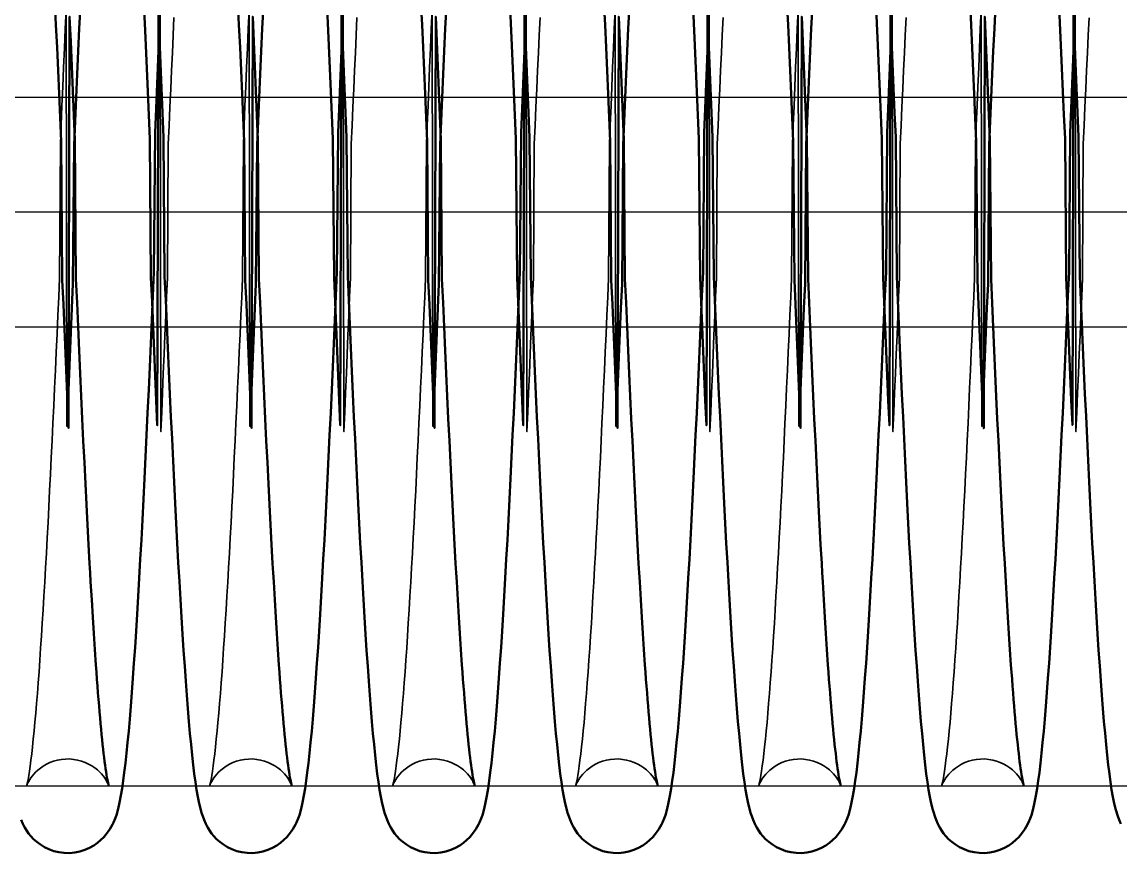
# Model space of a CAD drawing. Header units: millimetres. Extents: x 1448 to 104164, y -19509 to -89.
# Drawn here: x 52489.9 to 52585.5, y -3869 to -3796.6 of the extents above; entities that cross this region are included whole.
import ezdxf

# ---------------------------------------------------------------- set-up
doc = ezdxf.new("R2010")
doc.units = ezdxf.units.MM
doc.header["$LTSCALE"] = 60
doc.header["$MEASUREMENT"] = 0
doc.linetypes.add('CEN', pattern=[62, 60, -1, 0, -1])
doc.layers.get('0').update_dxf_attribs({"linetype": 'CONTINUOUS'})
doc.layers.add('cen', color=14, linetype='CONTINUOUS')
doc.layers.add('가려진 것(ISO)', color=7, linetype='CONTINUOUS', lineweight=35)
doc.layers.add('가시적인 것(ISO)', color=7, linetype='CONTINUOUS', lineweight=50)

# ---------------------------------------------------------------- blocks, each defined once
blk = doc.blocks.new('토션스프링 3')
at = {"layer": '가려진 것(ISO)', "flags": 128}
for points in [[(21462165.813, -50952889.177), (21462165.741, -50952890.697), (21462165.67, -50952892.234), (21462165.599, -50952893.791), (21462165.527, -50952895.368), (21462165.456, -50952896.964), (21462165.384, -50952898.577), (21462165.312, -50952900.205), (21462165.241, -50952911.846), (21462165.169, -50952913.499), (21462165.097, -50952915.16), (21462165.026, -50952916.829), (21462164.954, -50952918.502), (21462164.883, -50952920.18), (21462164.811, -50952921.859), (21462164.74, -50952923.543), (21462164.669, -50952925.233), (21462164.597, -50952888.925), (21462164.525, -50952890.618)], [(21462181.759, -50952889.177), (21462181.688, -50952890.697), (21462181.617, -50952892.234), (21462181.545, -50952893.791), (21462181.474, -50952895.368), (21462181.402, -50952896.964), (21462181.331, -50952898.577), (21462181.259, -50952900.205), (21462181.187, -50952911.846), (21462181.116, -50952913.499), (21462181.044, -50952915.16), (21462180.973, -50952916.829), (21462180.901, -50952918.502), (21462180.83, -50952920.179), (21462180.758, -50952921.859), (21462180.687, -50952923.543), (21462180.615, -50952925.233), (21462180.544, -50952888.925), (21462180.472, -50952890.618)], [(21462197.706, -50952889.177), (21462197.635, -50952890.697), (21462197.564, -50952892.234), (21462197.492, -50952893.791), (21462197.421, -50952895.368), (21462197.349, -50952896.964), (21462197.278, -50952898.577), (21462197.206, -50952900.205), (21462197.134, -50952911.846), (21462197.063, -50952913.499), (21462196.991, -50952915.16), (21462196.919, -50952916.829), (21462196.848, -50952918.502), (21462196.776, -50952920.179), (21462196.705, -50952921.858), (21462196.634, -50952923.543), (21462196.562, -50952925.233), (21462196.491, -50952888.925), (21462196.419, -50952890.618)], [(21462213.653, -50952889.177), (21462213.582, -50952890.697), (21462213.51, -50952892.234), (21462213.439, -50952893.791), (21462213.368, -50952895.368), (21462213.296, -50952896.964), (21462213.225, -50952898.577), (21462213.153, -50952900.205), (21462213.081, -50952911.847), (21462213.009, -50952913.499), (21462212.938, -50952915.16), (21462212.866, -50952916.829), (21462212.795, -50952918.502), (21462212.723, -50952920.179), (21462212.652, -50952921.858), (21462212.581, -50952923.543), (21462212.509, -50952925.233), (21462212.438, -50952888.925), (21462212.366, -50952890.618)], [(21462229.6, -50952889.177), (21462229.529, -50952890.697), (21462229.457, -50952892.234), (21462229.386, -50952893.79), (21462229.315, -50952895.368), (21462229.243, -50952896.964), (21462229.171, -50952898.577), (21462229.1, -50952900.205), (21462229.028, -50952911.847), (21462228.956, -50952913.499), (21462228.885, -50952915.16), (21462228.813, -50952916.828), (21462228.742, -50952918.502), (21462228.67, -50952920.179), (21462228.599, -50952921.858), (21462228.527, -50952923.543), (21462228.456, -50952925.233), (21462228.384, -50952888.925), (21462228.313, -50952890.618)], [(21462245.547, -50952889.18), (21462245.475, -50952890.699), (21462245.404, -50952892.236), (21462245.333, -50952893.793), (21462245.261, -50952895.37), (21462245.19, -50952896.967), (21462245.118, -50952898.58), (21462245.046, -50952900.208), (21462244.975, -50952911.849), (21462244.903, -50952913.501), (21462244.831, -50952915.162), (21462244.76, -50952916.83), (21462244.688, -50952918.503), (21462244.617, -50952920.179), (21462244.546, -50952921.858), (21462244.474, -50952923.543), (21462244.403, -50952925.233), (21462244.331, -50952888.925), (21462244.26, -50952890.619)], [(21462160.121, -50952956.08), (21462160.115, -50952956.062), (21462160.094, -50952956.006), (21462160.051, -50952955.903), (21462159.972, -50952955.744), (21462159.915, -50952955.64), (21462159.842, -50952955.52), (21462159.75, -50952955.383), (21462159.636, -50952955.231), (21462159.496, -50952955.064), (21462159.329, -50952954.888), (21462159.134, -50952954.707), (21462158.909, -50952954.528), (21462158.655, -50952954.356), (21462158.375, -50952954.197), (21462158.073, -50952954.057), (21462157.752, -50952953.939), (21462157.415, -50952953.85), (21462157.067, -50952953.789), (21462156.712, -50952953.758), (21462156.355, -50952953.76), (21462156.002, -50952953.793), (21462155.655, -50952953.858), (21462155.319, -50952953.951), (21462154.999, -50952954.069), (21462154.7, -50952954.212), (21462154.423, -50952954.372), (21462154.172, -50952954.546), (21462153.949, -50952954.725), (21462153.757, -50952954.905), (21462153.593, -50952955.081), (21462153.456, -50952955.245), (21462153.345, -50952955.396), (21462153.255, -50952955.531), (21462153.183, -50952955.651), (21462153.127, -50952955.752), (21462153.084, -50952955.838), (21462153.026, -50952955.965), (21462152.996, -50952956.042), (21462152.984, -50952956.076), (21462152.984, -50952956.075), (21462152.992, -50952956.044), (21462153.007, -50952955.986), (21462153.027, -50952955.904), (21462153.05, -50952955.8), (21462153.103, -50952955.537), (21462153.159, -50952955.208), (21462153.219, -50952954.819), (21462153.282, -50952954.37), (21462153.348, -50952953.864), (21462153.416, -50952953.304), (21462153.485, -50952952.691), (21462153.555, -50952952.029), (21462153.627, -50952951.32), (21462153.698, -50952950.565), (21462153.77, -50952949.769), (21462153.84, -50952948.932), (21462153.911, -50952948.053), (21462153.981, -50952947.131), (21462154.052, -50952946.167), (21462154.123, -50952945.162), (21462154.195, -50952944.117), (21462154.266, -50952943.035), (21462154.337, -50952941.915), (21462154.409, -50952940.761), (21462154.48, -50952939.573), (21462154.551, -50952938.353), (21462154.623, -50952937.102), (21462154.694, -50952935.821), (21462154.765, -50952934.507), (21462154.836, -50952933.161), (21462154.908, -50952931.784), (21462154.979, -50952930.38), (21462155.051, -50952928.948), (21462155.122, -50952927.491), (21462155.194, -50952926.011), (21462155.266, -50952924.51), (21462155.337, -50952922.988), (21462155.409, -50952921.449), (21462155.48, -50952919.893), (21462155.551, -50952918.32), (21462155.622, -50952916.728), (21462155.694, -50952915.118), (21462155.765, -50952913.492), (21462155.837, -50952911.853), (21462155.909, -50952900.201), (21462155.98, -50952898.54), (21462156.052, -50952896.871), (21462156.124, -50952895.196), (21462156.195, -50952893.516), (21462156.266, -50952891.835), (21462156.338, -50952890.154), (21462156.409, -50952888.469), (21462156.48, -50952924.781), (21462156.552, -50952923.091)], [(21462176.068, -50952956.08), (21462176.062, -50952956.062), (21462176.041, -50952956.006), (21462175.997, -50952955.903), (21462175.919, -50952955.744), (21462175.862, -50952955.64), (21462175.789, -50952955.52), (21462175.697, -50952955.383), (21462175.583, -50952955.231), (21462175.443, -50952955.064), (21462175.276, -50952954.888), (21462175.08, -50952954.707), (21462174.856, -50952954.528), (21462174.602, -50952954.356), (21462174.322, -50952954.197), (21462174.02, -50952954.057), (21462173.699, -50952953.939), (21462173.362, -50952953.85), (21462173.014, -50952953.789), (21462172.658, -50952953.758), (21462172.302, -50952953.76), (21462171.949, -50952953.793), (21462171.602, -50952953.858), (21462171.266, -50952953.951), (21462170.946, -50952954.069), (21462170.647, -50952954.212), (21462170.37, -50952954.373), (21462170.118, -50952954.546), (21462169.896, -50952954.725), (21462169.703, -50952954.905), (21462169.54, -50952955.081), (21462169.403, -50952955.245), (21462169.291, -50952955.396), (21462169.201, -50952955.531), (21462169.13, -50952955.651), (21462169.074, -50952955.753), (21462169.031, -50952955.838), (21462168.973, -50952955.965), (21462168.943, -50952956.042), (21462168.931, -50952956.076), (21462168.931, -50952956.075), (21462168.939, -50952956.044), (21462168.954, -50952955.986), (21462168.973, -50952955.904), (21462168.997, -50952955.8), (21462169.049, -50952955.536), (21462169.106, -50952955.208), (21462169.166, -50952954.818), (21462169.229, -50952954.369), (21462169.295, -50952953.864), (21462169.363, -50952953.303), (21462169.432, -50952952.691), (21462169.502, -50952952.029), (21462169.573, -50952951.32), (21462169.645, -50952950.566), (21462169.716, -50952949.769), (21462169.787, -50952948.932), (21462169.858, -50952948.053), (21462169.928, -50952947.131), (21462169.999, -50952946.167), (21462170.07, -50952945.162), (21462170.141, -50952944.118), (21462170.213, -50952943.035), (21462170.284, -50952941.916), (21462170.355, -50952940.761), (21462170.427, -50952939.573), (21462170.498, -50952938.353), (21462170.569, -50952937.102), (21462170.64, -50952935.821), (21462170.712, -50952934.507), (21462170.783, -50952933.161), (21462170.855, -50952931.785), (21462170.926, -50952930.38), (21462170.998, -50952928.948), (21462171.069, -50952927.492), (21462171.141, -50952926.011), (21462171.212, -50952924.51), (21462171.284, -50952922.988), (21462171.355, -50952921.449), (21462171.427, -50952919.893), (21462171.498, -50952918.32), (21462171.569, -50952916.728), (21462171.641, -50952915.118), (21462171.712, -50952913.492), (21462171.784, -50952911.853), (21462171.856, -50952900.201), (21462171.927, -50952898.54), (21462171.999, -50952896.871), (21462172.07, -50952895.196), (21462172.142, -50952893.516), (21462172.213, -50952891.835), (21462172.285, -50952890.154), (21462172.356, -50952888.469), (21462172.427, -50952924.781), (21462172.499, -50952923.091)], [(21462192.014, -50952956.08), (21462192.009, -50952956.062), (21462191.988, -50952956.006), (21462191.944, -50952955.903), (21462191.866, -50952955.744), (21462191.809, -50952955.64), (21462191.736, -50952955.52), (21462191.644, -50952955.383), (21462191.53, -50952955.231), (21462191.39, -50952955.064), (21462191.223, -50952954.888), (21462191.027, -50952954.707), (21462190.803, -50952954.528), (21462190.549, -50952954.356), (21462190.269, -50952954.197), (21462189.966, -50952954.057), (21462189.646, -50952953.939), (21462189.309, -50952953.85), (21462188.96, -50952953.789), (21462188.605, -50952953.758), (21462188.249, -50952953.76), (21462187.896, -50952953.793), (21462187.548, -50952953.858), (21462187.212, -50952953.951), (21462186.893, -50952954.069), (21462186.594, -50952954.212), (21462186.317, -50952954.373), (21462186.065, -50952954.546), (21462185.843, -50952954.725), (21462185.65, -50952954.906), (21462185.486, -50952955.081), (21462185.35, -50952955.245), (21462185.238, -50952955.396), (21462185.148, -50952955.531), (21462185.077, -50952955.651), (21462185.021, -50952955.753), (21462184.977, -50952955.838), (21462184.92, -50952955.965), (21462184.89, -50952956.042), (21462184.878, -50952956.076), (21462184.878, -50952956.075), (21462184.886, -50952956.044), (21462184.901, -50952955.987), (21462184.92, -50952955.904), (21462184.943, -50952955.8), (21462184.996, -50952955.536), (21462185.053, -50952955.208), (21462185.113, -50952954.818), (21462185.176, -50952954.369), (21462185.242, -50952953.863), (21462185.31, -50952953.303), (21462185.379, -50952952.691), (21462185.449, -50952952.029), (21462185.52, -50952951.32), (21462185.592, -50952950.566), (21462185.663, -50952949.769), (21462185.734, -50952948.932), (21462185.804, -50952948.053), (21462185.875, -50952947.132), (21462185.946, -50952946.168), (21462186.017, -50952945.162), (21462186.088, -50952944.118), (21462186.159, -50952943.035), (21462186.231, -50952941.916), (21462186.302, -50952940.762), (21462186.374, -50952939.573), (21462186.445, -50952938.353), (21462186.516, -50952937.101), (21462186.587, -50952935.82), (21462186.659, -50952934.507), (21462186.73, -50952933.161), (21462186.801, -50952931.785), (21462186.873, -50952930.38), (21462186.945, -50952928.949), (21462187.016, -50952927.492), (21462187.088, -50952926.012), (21462187.159, -50952924.51), (21462187.231, -50952922.988), (21462187.302, -50952921.449), (21462187.374, -50952919.893), (21462187.445, -50952918.32), (21462187.516, -50952916.728), (21462187.588, -50952915.118), (21462187.659, -50952913.493), (21462187.731, -50952911.853), (21462187.802, -50952900.202), (21462187.874, -50952898.54), (21462187.946, -50952896.871), (21462188.017, -50952895.196), (21462188.089, -50952893.516), (21462188.16, -50952891.835), (21462188.231, -50952890.153), (21462188.303, -50952888.469), (21462188.374, -50952924.781), (21462188.446, -50952923.091)], [(21462207.961, -50952956.08), (21462207.955, -50952956.062), (21462207.935, -50952956.006), (21462207.891, -50952955.903), (21462207.813, -50952955.744), (21462207.755, -50952955.64), (21462207.682, -50952955.52), (21462207.591, -50952955.383), (21462207.477, -50952955.231), (21462207.337, -50952955.064), (21462207.17, -50952954.888), (21462206.974, -50952954.707), (21462206.75, -50952954.528), (21462206.496, -50952954.356), (21462206.216, -50952954.197), (21462205.913, -50952954.057), (21462205.592, -50952953.939), (21462205.256, -50952953.85), (21462204.907, -50952953.789), (21462204.552, -50952953.758), (21462204.196, -50952953.76), (21462203.843, -50952953.793), (21462203.495, -50952953.858), (21462203.159, -50952953.951), (21462202.84, -50952954.069), (21462202.54, -50952954.212), (21462202.263, -50952954.373), (21462202.012, -50952954.546), (21462201.789, -50952954.726), (21462201.597, -50952954.906), (21462201.433, -50952955.081), (21462201.297, -50952955.245), (21462201.185, -50952955.396), (21462201.095, -50952955.531), (21462201.023, -50952955.651), (21462200.968, -50952955.753), (21462200.924, -50952955.838), (21462200.866, -50952955.965), (21462200.837, -50952956.042), (21462200.825, -50952956.076), (21462200.825, -50952956.075), (21462200.833, -50952956.044), (21462200.847, -50952955.987), (21462200.867, -50952955.905), (21462200.89, -50952955.801), (21462200.943, -50952955.536), (21462201, -50952955.207), (21462201.061, -50952954.817), (21462201.124, -50952954.368), (21462201.189, -50952953.863), (21462201.257, -50952953.303), (21462201.326, -50952952.691), (21462201.396, -50952952.029), (21462201.467, -50952951.32), (21462201.539, -50952950.566), (21462201.61, -50952949.769), (21462201.681, -50952948.931), (21462201.751, -50952948.053), (21462201.822, -50952947.132), (21462201.893, -50952946.168), (21462201.964, -50952945.163), (21462202.035, -50952944.118), (21462202.106, -50952943.036), (21462202.178, -50952941.917), (21462202.249, -50952940.762), (21462202.32, -50952939.574), (21462202.392, -50952938.353), (21462202.463, -50952937.101), (21462202.534, -50952935.82), (21462202.605, -50952934.507), (21462202.677, -50952933.161), (21462202.748, -50952931.785), (21462202.82, -50952930.381), (21462202.891, -50952928.949), (21462202.963, -50952927.492), (21462203.035, -50952926.012), (21462203.106, -50952924.51), (21462203.178, -50952922.988), (21462203.249, -50952921.448), (21462203.32, -50952919.892), (21462203.392, -50952918.32), (21462203.463, -50952916.728), (21462203.534, -50952915.118), (21462203.606, -50952913.493), (21462203.678, -50952911.853), (21462203.749, -50952900.202), (21462203.821, -50952898.541), (21462203.893, -50952896.871), (21462203.964, -50952895.196), (21462204.036, -50952893.516), (21462204.107, -50952891.834), (21462204.178, -50952890.152), (21462204.25, -50952888.468), (21462204.321, -50952924.78), (21462204.392, -50952923.091)], [(21462223.908, -50952956.08), (21462223.902, -50952956.062), (21462223.882, -50952956.006), (21462223.838, -50952955.903), (21462223.759, -50952955.744), (21462223.702, -50952955.64), (21462223.629, -50952955.52), (21462223.537, -50952955.383), (21462223.424, -50952955.231), (21462223.284, -50952955.064), (21462223.116, -50952954.887), (21462222.921, -50952954.707), (21462222.696, -50952954.528), (21462222.442, -50952954.356), (21462222.162, -50952954.197), (21462221.86, -50952954.056), (21462221.539, -50952953.939), (21462221.202, -50952953.85), (21462220.853, -50952953.789), (21462220.498, -50952953.758), (21462220.142, -50952953.76), (21462219.789, -50952953.793), (21462219.441, -50952953.858), (21462219.105, -50952953.951), (21462218.786, -50952954.07), (21462218.487, -50952954.212), (21462218.21, -50952954.373), (21462217.958, -50952954.546), (21462217.736, -50952954.726), (21462217.543, -50952954.906), (21462217.38, -50952955.081), (21462217.243, -50952955.246), (21462217.131, -50952955.397), (21462217.04, -50952955.53), (21462216.968, -50952955.648), (21462216.912, -50952955.75), (21462216.869, -50952955.837), (21462216.813, -50952955.967), (21462216.783, -50952956.043), (21462216.772, -50952956.076), (21462216.772, -50952956.074), (21462216.781, -50952956.042), (21462216.796, -50952955.985), (21462216.814, -50952955.904), (21462216.835, -50952955.803), (21462216.887, -50952955.54), (21462216.947, -50952955.206), (21462217.01, -50952954.809), (21462217.075, -50952954.358), (21462217.141, -50952953.854), (21462217.208, -50952953.297), (21462217.276, -50952952.688), (21462217.345, -50952952.03), (21462217.415, -50952951.325), (21462217.485, -50952950.572), (21462217.556, -50952949.775), (21462217.627, -50952948.935), (21462217.698, -50952948.053), (21462217.769, -50952947.131), (21462217.84, -50952946.171), (21462217.91, -50952945.171), (21462217.981, -50952944.13), (21462218.052, -50952943.049), (21462218.124, -50952941.93), (21462218.195, -50952940.775), (21462218.267, -50952939.584), (21462218.338, -50952938.361), (21462218.41, -50952937.105), (21462218.481, -50952935.818), (21462218.552, -50952934.503), (21462218.624, -50952933.16), (21462218.695, -50952931.791), (21462218.766, -50952930.391), (21462218.838, -50952928.963), (21462218.909, -50952927.508), (21462218.981, -50952926.028), (21462219.052, -50952924.525), (21462219.124, -50952923), (21462219.196, -50952921.456), (21462219.267, -50952919.893), (21462219.339, -50952918.315), (21462219.41, -50952916.723), (21462219.481, -50952915.118), (21462219.553, -50952913.499), (21462219.624, -50952911.865), (21462219.695, -50952900.217), (21462219.767, -50952898.557), (21462219.839, -50952896.888), (21462219.91, -50952895.21), (21462219.982, -50952893.527), (21462220.054, -50952891.839), (21462220.125, -50952890.15), (21462220.197, -50952888.461), (21462220.268, -50952924.774), (21462220.339, -50952923.091)], [(21462239.855, -50952956.08), (21462239.849, -50952956.062), (21462239.828, -50952956.006), (21462239.785, -50952955.903), (21462239.706, -50952955.744), (21462239.649, -50952955.64), (21462239.576, -50952955.52), (21462239.484, -50952955.383), (21462239.371, -50952955.231), (21462239.231, -50952955.064), (21462239.063, -50952954.888), (21462238.868, -50952954.707), (21462238.643, -50952954.528), (21462238.39, -50952954.356), (21462238.11, -50952954.197), (21462237.807, -50952954.057), (21462237.486, -50952953.94), (21462237.15, -50952953.85), (21462236.801, -50952953.789), (21462236.446, -50952953.758), (21462236.09, -50952953.76), (21462235.737, -50952953.793), (21462235.389, -50952953.858), (21462235.053, -50952953.95), (21462234.734, -50952954.069), (21462234.434, -50952954.212), (21462234.157, -50952954.372), (21462233.906, -50952954.546), (21462233.683, -50952954.725), (21462233.491, -50952954.905), (21462233.327, -50952955.08), (21462233.191, -50952955.245), (21462233.079, -50952955.396), (21462232.989, -50952955.531), (21462232.917, -50952955.651), (21462232.861, -50952955.752), (21462232.818, -50952955.838), (21462232.76, -50952955.965), (21462232.73, -50952956.042), (21462232.718, -50952956.076), (21462232.719, -50952956.075), (21462232.727, -50952956.044), (21462232.742, -50952955.986), (21462232.761, -50952955.904), (21462232.784, -50952955.8), (21462232.837, -50952955.537), (21462232.893, -50952955.21), (21462232.953, -50952954.82), (21462233.016, -50952954.371), (21462233.081, -50952953.865), (21462233.149, -50952953.304), (21462233.219, -50952952.691), (21462233.289, -50952952.029), (21462233.361, -50952951.319), (21462233.433, -50952950.565), (21462233.504, -50952949.768), (21462233.575, -50952948.932), (21462233.645, -50952948.053), (21462233.716, -50952947.131), (21462233.787, -50952946.166), (21462233.858, -50952945.161), (21462233.929, -50952944.116), (21462234, -50952943.034), (21462234.072, -50952941.915), (21462234.143, -50952940.76), (21462234.214, -50952939.573), (21462234.286, -50952938.353), (21462234.357, -50952937.102), (21462234.428, -50952935.821), (21462234.499, -50952934.506), (21462234.57, -50952933.16), (21462234.642, -50952931.784), (21462234.714, -50952930.379), (21462234.785, -50952928.947), (21462234.857, -50952927.49), (21462234.928, -50952926.011), (21462235, -50952924.509), (21462235.071, -50952922.988), (21462235.143, -50952921.45), (21462235.214, -50952919.894), (21462235.285, -50952918.321), (21462235.357, -50952916.728), (21462235.428, -50952915.118), (21462235.5, -50952913.491), (21462235.571, -50952911.852), (21462235.643, -50952900.2), (21462235.715, -50952898.539), (21462235.786, -50952896.87), (21462235.858, -50952895.196), (21462235.929, -50952893.517), (21462236.001, -50952891.837), (21462236.072, -50952890.156), (21462236.143, -50952888.47), (21462236.215, -50952924.781), (21462236.286, -50952923.091)]]:
    blk.add_lwpolyline(points, dxfattribs=at)
at = {"layer": '가시적인 것(ISO)', "flags": 128}
for points in [[(21462155.438, -50952887.873), (21462155.53, -50952889.813), (21462155.622, -50952891.788), (21462155.714, -50952893.794), (21462155.806, -50952895.827), (21462155.897, -50952897.882), (21462155.989, -50952899.957), (21462156.08, -50952912.049), (21462156.171, -50952914.161), (21462156.263, -50952916.293), (21462156.354, -50952918.44), (21462156.446, -50952920.598), (21462156.538, -50952922.763), (21462156.63, -50952924.93), (21462156.721, -50952889.096), (21462156.813, -50952891.255), (21462156.904, -50952893.406), (21462156.995, -50952895.552), (21462157.087, -50952897.692), (21462157.179, -50952899.822), (21462157.27, -50952911.938), (21462157.362, -50952914.035), (21462157.454, -50952916.111), (21462157.546, -50952918.159), (21462157.637, -50952920.177), (21462157.728, -50952922.161), (21462157.82, -50952924.116), (21462157.911, -50952926.04), (21462158.003, -50952927.929), (21462158.094, -50952929.78), (21462158.186, -50952931.589), (21462158.278, -50952933.353), (21462158.369, -50952935.068), (21462158.46, -50952936.73), (21462158.506, -50952937.54), (21462158.552, -50952938.337), (21462158.643, -50952939.893), (21462158.734, -50952941.395), (21462158.825, -50952942.841), (21462158.917, -50952944.228), (21462159.008, -50952945.552), (21462159.053, -50952946.191), (21462159.099, -50952946.812), (21462159.144, -50952947.416), (21462159.189, -50952948.003), (21462159.234, -50952948.572), (21462159.279, -50952949.123), (21462159.324, -50952949.657), (21462159.369, -50952950.174), (21462159.414, -50952950.673), (21462159.459, -50952951.155), (21462159.504, -50952951.617), (21462159.549, -50952952.061), (21462159.593, -50952952.485), (21462159.637, -50952952.89), (21462159.68, -50952953.274), (21462159.724, -50952953.638), (21462159.766, -50952953.98), (21462159.808, -50952954.301), (21462159.85, -50952954.6), (21462159.891, -50952954.877), (21462159.932, -50952955.131), (21462159.97, -50952955.36), (21462160.007, -50952955.561), (21462160.04, -50952955.733), (21462160.07, -50952955.875), (21462160.095, -50952955.984), (21462160.114, -50952956.054), (21462160.121, -50952956.08)], [(21462156.552, -50952923.091), (21462156.644, -50952920.927), (21462156.735, -50952918.768), (21462156.827, -50952916.617), (21462156.919, -50952914.48), (21462157.011, -50952912.36), (21462157.102, -50952900.261), (21462157.193, -50952898.187), (21462157.285, -50952896.132), (21462157.376, -50952894.098), (21462157.468, -50952892.09), (21462157.56, -50952890.11), (21462157.652, -50952888.163)], [(21462171.385, -50952887.873), (21462171.477, -50952889.813), (21462171.569, -50952891.788), (21462171.661, -50952893.794), (21462171.752, -50952895.826), (21462171.844, -50952897.882), (21462171.935, -50952899.957), (21462172.027, -50952912.049), (21462172.118, -50952914.161), (21462172.21, -50952916.293), (21462172.301, -50952918.44), (21462172.393, -50952920.598), (21462172.485, -50952922.763), (21462172.577, -50952924.93), (21462172.668, -50952889.095), (21462172.76, -50952891.255), (21462172.851, -50952893.406), (21462172.942, -50952895.552), (21462173.034, -50952897.692), (21462173.126, -50952899.822), (21462173.217, -50952911.938), (21462173.309, -50952914.035), (21462173.401, -50952916.11), (21462173.492, -50952918.159), (21462173.584, -50952920.177), (21462173.675, -50952922.161), (21462173.766, -50952924.116), (21462173.858, -50952926.04), (21462173.95, -50952927.929), (21462174.041, -50952929.78), (21462174.133, -50952931.589), (21462174.225, -50952933.353), (21462174.316, -50952935.068), (21462174.407, -50952936.73), (21462174.453, -50952937.54), (21462174.498, -50952938.337), (21462174.59, -50952939.893), (21462174.681, -50952941.395), (21462174.772, -50952942.841), (21462174.864, -50952944.228), (21462174.955, -50952945.552), (21462175, -50952946.19), (21462175.046, -50952946.812), (21462175.091, -50952947.416), (21462175.136, -50952948.003), (21462175.181, -50952948.572), (21462175.226, -50952949.123), (21462175.271, -50952949.657), (21462175.316, -50952950.174), (21462175.361, -50952950.673), (21462175.406, -50952951.155), (21462175.451, -50952951.617), (21462175.495, -50952952.061), (21462175.54, -50952952.485), (21462175.584, -50952952.89), (21462175.627, -50952953.274), (21462175.67, -50952953.638), (21462175.713, -50952953.98), (21462175.755, -50952954.301), (21462175.797, -50952954.6), (21462175.838, -50952954.877), (21462175.878, -50952955.131), (21462175.917, -50952955.36), (21462175.953, -50952955.561), (21462175.987, -50952955.733), (21462176.017, -50952955.875), (21462176.042, -50952955.984), (21462176.06, -50952956.054), (21462176.068, -50952956.08)], [(21462172.499, -50952923.091), (21462172.59, -50952920.927), (21462172.682, -50952918.768), (21462172.774, -50952916.617), (21462172.866, -50952914.48), (21462172.957, -50952912.36), (21462173.049, -50952900.261), (21462173.14, -50952898.186), (21462173.232, -50952896.132), (21462173.323, -50952894.098), (21462173.415, -50952892.09), (21462173.507, -50952890.11), (21462173.598, -50952888.163)], [(21462187.332, -50952887.873), (21462187.424, -50952889.813), (21462187.516, -50952891.788), (21462187.607, -50952893.794), (21462187.699, -50952895.826), (21462187.791, -50952897.882), (21462187.882, -50952899.957), (21462187.973, -50952912.049), (21462188.065, -50952914.161), (21462188.156, -50952916.293), (21462188.248, -50952918.44), (21462188.34, -50952920.598), (21462188.432, -50952922.763), (21462188.523, -50952924.93), (21462188.615, -50952889.095), (21462188.706, -50952891.255), (21462188.798, -50952893.406), (21462188.889, -50952895.552), (21462188.981, -50952897.692), (21462189.072, -50952899.822), (21462189.164, -50952911.938), (21462189.256, -50952914.035), (21462189.348, -50952916.11), (21462189.439, -50952918.159), (21462189.531, -50952920.177), (21462189.622, -50952922.161), (21462189.713, -50952924.116), (21462189.805, -50952926.04), (21462189.896, -50952927.929), (21462189.988, -50952929.78), (21462190.08, -50952931.589), (21462190.171, -50952933.353), (21462190.263, -50952935.068), (21462190.354, -50952936.73), (21462190.4, -50952937.54), (21462190.445, -50952938.337), (21462190.536, -50952939.893), (21462190.628, -50952941.395), (21462190.719, -50952942.841), (21462190.81, -50952944.228), (21462190.901, -50952945.552), (21462190.947, -50952946.19), (21462190.992, -50952946.812), (21462191.038, -50952947.416), (21462191.083, -50952948.003), (21462191.128, -50952948.572), (21462191.173, -50952949.123), (21462191.218, -50952949.657), (21462191.263, -50952950.174), (21462191.308, -50952950.673), (21462191.353, -50952951.155), (21462191.398, -50952951.617), (21462191.442, -50952952.061), (21462191.486, -50952952.485), (21462191.53, -50952952.89), (21462191.574, -50952953.274), (21462191.617, -50952953.638), (21462191.66, -50952953.98), (21462191.702, -50952954.301), (21462191.744, -50952954.6), (21462191.785, -50952954.877), (21462191.825, -50952955.131), (21462191.864, -50952955.36), (21462191.9, -50952955.561), (21462191.934, -50952955.733), (21462191.964, -50952955.875), (21462191.989, -50952955.984), (21462192.007, -50952956.054), (21462192.014, -50952956.08)], [(21462188.446, -50952923.091), (21462188.537, -50952920.927), (21462188.629, -50952918.768), (21462188.721, -50952916.618), (21462188.813, -50952914.48), (21462188.904, -50952912.36), (21462188.996, -50952900.26), (21462189.087, -50952898.186), (21462189.178, -50952896.131), (21462189.27, -50952894.098), (21462189.362, -50952892.09), (21462189.453, -50952890.111), (21462189.545, -50952888.164)], [(21462203.279, -50952887.872), (21462203.371, -50952889.813), (21462203.462, -50952891.788), (21462203.554, -50952893.793), (21462203.646, -50952895.826), (21462203.738, -50952897.882), (21462203.829, -50952899.957), (21462203.92, -50952912.049), (21462204.012, -50952914.161), (21462204.103, -50952916.293), (21462204.195, -50952918.44), (21462204.287, -50952920.598), (21462204.379, -50952922.762), (21462204.47, -50952924.93), (21462204.562, -50952889.095), (21462204.653, -50952891.255), (21462204.745, -50952893.406), (21462204.836, -50952895.552), (21462204.928, -50952897.692), (21462205.019, -50952899.822), (21462205.111, -50952911.937), (21462205.203, -50952914.035), (21462205.295, -50952916.11), (21462205.386, -50952918.159), (21462205.478, -50952920.177), (21462205.569, -50952922.162), (21462205.66, -50952924.116), (21462205.752, -50952926.04), (21462205.843, -50952927.929), (21462205.935, -50952929.78), (21462206.027, -50952931.589), (21462206.118, -50952933.353), (21462206.21, -50952935.068), (21462206.301, -50952936.73), (21462206.347, -50952937.54), (21462206.392, -50952938.337), (21462206.483, -50952939.893), (21462206.575, -50952941.395), (21462206.666, -50952942.841), (21462206.757, -50952944.228), (21462206.848, -50952945.552), (21462206.894, -50952946.19), (21462206.939, -50952946.812), (21462206.985, -50952947.416), (21462207.03, -50952948.003), (21462207.075, -50952948.572), (21462207.12, -50952949.124), (21462207.165, -50952949.657), (21462207.21, -50952950.174), (21462207.255, -50952950.673), (21462207.3, -50952951.155), (21462207.345, -50952951.617), (21462207.389, -50952952.061), (21462207.433, -50952952.485), (21462207.477, -50952952.89), (21462207.521, -50952953.274), (21462207.564, -50952953.638), (21462207.607, -50952953.98), (21462207.649, -50952954.301), (21462207.691, -50952954.6), (21462207.732, -50952954.877), (21462207.772, -50952955.131), (21462207.811, -50952955.36), (21462207.847, -50952955.561), (21462207.881, -50952955.733), (21462207.91, -50952955.875), (21462207.936, -50952955.984), (21462207.954, -50952956.054), (21462207.961, -50952956.08)], [(21462204.392, -50952923.091), (21462204.484, -50952920.927), (21462204.576, -50952918.768), (21462204.668, -50952916.618), (21462204.759, -50952914.48), (21462204.851, -50952912.359), (21462204.943, -50952900.26), (21462205.034, -50952898.185), (21462205.125, -50952896.131), (21462205.217, -50952894.098), (21462205.309, -50952892.09), (21462205.4, -50952890.111), (21462205.492, -50952888.164)], [(21462219.226, -50952887.872), (21462219.318, -50952889.812), (21462219.409, -50952891.787), (21462219.501, -50952893.793), (21462219.593, -50952895.826), (21462219.684, -50952897.882), (21462219.776, -50952899.957), (21462219.867, -50952912.049), (21462219.959, -50952914.161), (21462220.05, -50952916.293), (21462220.142, -50952918.439), (21462220.234, -50952920.597), (21462220.325, -50952922.762), (21462220.417, -50952924.929), (21462220.509, -50952889.095), (21462220.6, -50952891.255), (21462220.691, -50952893.406), (21462220.783, -50952895.552), (21462220.874, -50952897.691), (21462220.966, -50952899.821), (21462221.058, -50952911.937), (21462221.15, -50952914.035), (21462221.241, -50952916.11), (21462221.333, -50952918.159), (21462221.424, -50952920.177), (21462221.516, -50952922.162), (21462221.607, -50952924.116), (21462221.698, -50952926.039), (21462221.79, -50952927.928), (21462221.882, -50952929.779), (21462221.974, -50952931.589), (21462222.065, -50952933.353), (21462222.157, -50952935.068), (21462222.248, -50952936.73), (21462222.293, -50952937.541), (21462222.339, -50952938.337), (21462222.43, -50952939.893), (21462222.521, -50952941.395), (21462222.613, -50952942.841), (21462222.704, -50952944.227), (21462222.795, -50952945.552), (21462222.841, -50952946.19), (21462222.886, -50952946.812), (21462222.931, -50952947.416), (21462222.977, -50952948.003), (21462223.022, -50952948.572), (21462223.067, -50952949.124), (21462223.112, -50952949.658), (21462223.157, -50952950.174), (21462223.202, -50952950.673), (21462223.247, -50952951.155), (21462223.291, -50952951.617), (21462223.336, -50952952.061), (21462223.38, -50952952.485), (21462223.424, -50952952.89), (21462223.468, -50952953.274), (21462223.511, -50952953.638), (21462223.554, -50952953.98), (21462223.596, -50952954.301), (21462223.637, -50952954.6), (21462223.679, -50952954.877), (21462223.719, -50952955.131), (21462223.758, -50952955.36), (21462223.794, -50952955.561), (21462223.827, -50952955.734), (21462223.857, -50952955.875), (21462223.883, -50952955.984), (21462223.901, -50952956.054), (21462223.908, -50952956.08)], [(21462220.339, -50952923.091), (21462220.431, -50952920.936), (21462220.522, -50952918.782), (21462220.614, -50952916.634), (21462220.706, -50952914.497), (21462220.797, -50952912.373), (21462220.889, -50952900.267), (21462220.981, -50952898.183), (21462221.072, -50952896.125), (21462221.164, -50952894.098), (21462221.255, -50952892.098), (21462221.346, -50952890.124), (21462221.438, -50952888.181)], [(21462235.173, -50952887.885), (21462235.265, -50952889.826), (21462235.357, -50952891.801), (21462235.449, -50952893.806), (21462235.54, -50952895.838), (21462235.632, -50952897.894), (21462235.723, -50952899.968), (21462235.814, -50952912.06), (21462235.906, -50952914.173), (21462235.997, -50952916.305), (21462236.089, -50952918.452), (21462236.181, -50952920.609), (21462236.273, -50952922.774), (21462236.364, -50952924.94), (21462236.456, -50952889.105), (21462236.547, -50952891.264), (21462236.639, -50952893.414), (21462236.73, -50952895.561), (21462236.822, -50952897.701), (21462236.913, -50952899.831), (21462237.005, -50952911.946), (21462237.097, -50952914.044), (21462237.189, -50952916.118), (21462237.28, -50952918.166), (21462237.371, -50952920.184), (21462237.463, -50952922.167), (21462237.554, -50952924.122), (21462237.646, -50952926.046), (21462237.737, -50952927.935), (21462237.829, -50952929.786), (21462237.921, -50952931.594), (21462238.012, -50952933.358), (21462238.104, -50952935.072), (21462238.195, -50952936.733), (21462238.286, -50952938.34), (21462238.377, -50952939.896), (21462238.468, -50952941.398), (21462238.56, -50952942.844), (21462238.651, -50952944.23), (21462238.742, -50952945.555), (21462238.788, -50952946.193), (21462238.833, -50952946.814), (21462238.878, -50952947.418), (21462238.924, -50952948.005), (21462238.969, -50952948.574), (21462239.014, -50952949.125), (21462239.059, -50952949.659), (21462239.104, -50952950.175), (21462239.149, -50952950.675), (21462239.194, -50952951.156), (21462239.238, -50952951.618), (21462239.283, -50952952.062), (21462239.327, -50952952.486), (21462239.371, -50952952.891), (21462239.415, -50952953.275), (21462239.458, -50952953.638), (21462239.5, -50952953.981), (21462239.543, -50952954.301), (21462239.584, -50952954.6), (21462239.626, -50952954.878), (21462239.666, -50952955.131), (21462239.705, -50952955.36), (21462239.741, -50952955.561), (21462239.774, -50952955.733), (21462239.804, -50952955.875), (21462239.829, -50952955.984), (21462239.848, -50952956.054), (21462239.855, -50952956.08)], [(21462236.286, -50952923.091), (21462236.378, -50952920.927), (21462236.47, -50952918.767), (21462236.561, -50952916.617), (21462236.653, -50952914.48), (21462236.745, -50952912.361), (21462236.836, -50952900.263), (21462236.927, -50952898.188), (21462237.019, -50952896.133), (21462237.11, -50952894.099), (21462237.202, -50952892.09), (21462237.294, -50952890.11), (21462237.386, -50952888.163)], [(21462164.525, -50952890.618), (21462164.434, -50952892.783), (21462164.342, -50952894.942), (21462164.25, -50952897.09), (21462164.159, -50952899.224), (21462164.067, -50952911.339), (21462163.976, -50952913.433), (21462163.885, -50952915.51), (21462163.793, -50952917.568), (21462163.701, -50952919.604), (21462163.61, -50952921.613), (21462163.518, -50952923.593), (21462163.426, -50952925.538), (21462163.334, -50952927.446), (21462163.243, -50952929.312), (21462163.152, -50952931.134), (21462163.06, -50952932.915), (21462162.969, -50952934.654), (21462162.877, -50952936.349), (21462162.785, -50952937.996), (21462162.693, -50952939.593), (21462162.601, -50952941.136), (21462162.509, -50952942.623), (21462162.417, -50952944.051), (21462162.326, -50952945.416), (21462162.234, -50952946.722), (21462162.142, -50952947.967), (21462162.049, -50952949.152), (21462161.957, -50952950.275), (21462161.864, -50952951.336), (21462161.77, -50952952.332), (21462161.675, -50952953.263), (21462161.58, -50952954.129), (21462161.483, -50952954.927), (21462161.387, -50952955.658), (21462161.288, -50952956.33), (21462161.182, -50952956.953), (21462161.065, -50952957.537), (21462160.936, -50952958.092), (21462160.792, -50952958.647), (21462160.687, -50952958.949), (21462160.542, -50952959.282), (21462160.45, -50952959.464), (21462160.342, -50952959.657), (21462160.218, -50952959.863), (21462160.072, -50952960.085), (21462159.897, -50952960.32), (21462159.688, -50952960.565), (21462159.439, -50952960.815), (21462159.149, -50952961.061), (21462158.818, -50952961.294), (21462158.448, -50952961.503), (21462158.044, -50952961.681), (21462157.615, -50952961.818), (21462157.166, -50952961.909), (21462156.705, -50952961.951), (21462156.242, -50952961.943), (21462155.786, -50952961.884), (21462155.342, -50952961.776), (21462154.92, -50952961.625), (21462154.528, -50952961.437), (21462154.171, -50952961.218), (21462153.853, -50952960.979), (21462153.576, -50952960.73), (21462153.341, -50952960.481), (21462153.143, -50952960.239), (21462152.979, -50952960.008), (21462152.843, -50952959.791), (21462152.729, -50952959.59), (21462152.634, -50952959.402), (21462152.484, -50952959.061)], [(21462180.472, -50952890.618), (21462180.38, -50952892.783), (21462180.289, -50952894.942), (21462180.197, -50952897.09), (21462180.105, -50952899.224), (21462180.014, -50952911.339), (21462179.923, -50952913.433), (21462179.831, -50952915.51), (21462179.74, -50952917.568), (21462179.648, -50952919.604), (21462179.556, -50952921.613), (21462179.465, -50952923.593), (21462179.373, -50952925.538), (21462179.281, -50952927.446), (21462179.19, -50952929.312), (21462179.099, -50952931.134), (21462179.007, -50952932.915), (21462178.915, -50952934.654), (21462178.824, -50952936.349), (21462178.732, -50952937.996), (21462178.64, -50952939.593), (21462178.548, -50952941.136), (21462178.456, -50952942.623), (21462178.364, -50952944.051), (21462178.272, -50952945.416), (21462178.181, -50952946.722), (21462178.089, -50952947.967), (21462177.996, -50952949.152), (21462177.904, -50952950.276), (21462177.81, -50952951.336), (21462177.717, -50952952.332), (21462177.622, -50952953.263), (21462177.527, -50952954.129), (21462177.43, -50952954.927), (21462177.334, -50952955.658), (21462177.234, -50952956.33), (21462177.128, -50952956.953), (21462177.012, -50952957.537), (21462176.883, -50952958.092), (21462176.739, -50952958.646), (21462176.633, -50952958.949), (21462176.488, -50952959.282), (21462176.396, -50952959.463), (21462176.288, -50952959.657), (21462176.164, -50952959.863), (21462176.019, -50952960.085), (21462175.844, -50952960.32), (21462175.635, -50952960.565), (21462175.386, -50952960.815), (21462175.096, -50952961.061), (21462174.765, -50952961.293), (21462174.395, -50952961.503), (21462173.991, -50952961.681), (21462173.562, -50952961.818), (21462173.114, -50952961.909), (21462172.652, -50952961.951), (21462172.189, -50952961.943), (21462171.733, -50952961.884), (21462171.289, -50952961.776), (21462170.867, -50952961.625), (21462170.475, -50952961.437), (21462170.118, -50952961.218), (21462169.8, -50952960.979), (21462169.523, -50952960.73), (21462169.288, -50952960.482), (21462169.09, -50952960.239), (21462168.926, -50952960.008), (21462168.79, -50952959.791), (21462168.676, -50952959.59), (21462168.581, -50952959.402), (21462168.431, -50952959.061), (21462168.314, -50952958.751), (21462168.22, -50952958.463), (21462168.141, -50952958.186), (21462168.007, -50952957.634), (21462167.887, -50952957.052), (21462167.778, -50952956.432), (21462167.676, -50952955.766), (21462167.58, -50952955.046), (21462167.486, -50952954.266), (21462167.392, -50952953.419), (21462167.298, -50952952.504), (21462167.205, -50952951.524), (21462167.111, -50952950.479), (21462167.019, -50952949.37), (21462166.927, -50952948.199), (21462166.835, -50952946.966), (21462166.743, -50952945.67), (21462166.651, -50952944.309), (21462166.558, -50952942.888), (21462166.466, -50952941.409), (21462166.374, -50952939.874), (21462166.282, -50952938.287), (21462166.19, -50952936.649), (21462166.099, -50952934.965), (21462166.007, -50952933.237), (21462165.916, -50952931.466), (21462165.824, -50952929.648), (21462165.733, -50952927.785), (21462165.641, -50952925.882), (21462165.549, -50952923.941), (21462165.457, -50952921.968), (21462165.366, -50952919.965), (21462165.274, -50952917.936), (21462165.183, -50952915.885), (21462165.091, -50952913.815), (21462165, -50952911.721), (21462164.909, -50952899.605), (21462164.817, -50952897.472), (21462164.725, -50952895.324), (21462164.633, -50952893.167), (21462164.542, -50952891.004), (21462164.45, -50952888.84), (21462164.359, -50952924.678), (21462164.267, -50952922.523), (21462164.176, -50952920.371), (21462164.085, -50952918.221), (21462163.993, -50952916.078), (21462163.901, -50952913.947), (21462163.809, -50952911.831), (21462163.718, -50952899.734), (21462163.626, -50952897.66), (21462163.535, -50952895.614), (21462163.443, -50952893.6), (21462163.352, -50952891.614), (21462163.261, -50952889.655), (21462163.169, -50952887.729)], [(21462196.419, -50952890.618), (21462196.327, -50952892.783), (21462196.236, -50952894.942), (21462196.144, -50952897.09), (21462196.052, -50952899.224), (21462195.961, -50952911.339), (21462195.87, -50952913.433), (21462195.778, -50952915.51), (21462195.687, -50952917.568), (21462195.595, -50952919.604), (21462195.503, -50952921.613), (21462195.411, -50952923.593), (21462195.32, -50952925.538), (21462195.228, -50952927.446), (21462195.137, -50952929.312), (21462195.045, -50952931.134), (21462194.954, -50952932.915), (21462194.862, -50952934.654), (21462194.771, -50952936.349), (21462194.679, -50952937.996), (21462194.587, -50952939.593), (21462194.495, -50952941.137), (21462194.403, -50952942.623), (21462194.311, -50952944.051), (21462194.219, -50952945.416), (21462194.127, -50952946.722), (21462194.035, -50952947.967), (21462193.943, -50952949.152), (21462193.85, -50952950.276), (21462193.757, -50952951.336), (21462193.663, -50952952.332), (21462193.569, -50952953.264), (21462193.473, -50952954.129), (21462193.377, -50952954.927), (21462193.281, -50952955.658), (21462193.181, -50952956.33), (21462193.075, -50952956.954), (21462192.959, -50952957.537), (21462192.83, -50952958.091), (21462192.685, -50952958.646), (21462192.58, -50952958.948), (21462192.434, -50952959.282), (21462192.342, -50952959.463), (21462192.235, -50952959.657), (21462192.111, -50952959.863), (21462191.966, -50952960.084), (21462191.791, -50952960.32), (21462191.582, -50952960.565), (21462191.333, -50952960.815), (21462191.043, -50952961.061), (21462190.712, -50952961.293), (21462190.342, -50952961.503), (21462189.938, -50952961.68), (21462189.509, -50952961.818), (21462189.061, -50952961.909), (21462188.6, -50952961.951), (21462188.136, -50952961.943), (21462187.68, -50952961.884), (21462187.236, -50952961.776), (21462186.814, -50952961.625), (21462186.422, -50952961.437), (21462186.065, -50952961.218), (21462185.747, -50952960.979), (21462185.47, -50952960.73), (21462185.235, -50952960.482), (21462185.037, -50952960.239), (21462184.873, -50952960.008), (21462184.737, -50952959.791), (21462184.623, -50952959.59), (21462184.528, -50952959.402), (21462184.378, -50952959.061), (21462184.261, -50952958.752), (21462184.167, -50952958.463), (21462184.088, -50952958.186), (21462183.954, -50952957.634), (21462183.834, -50952957.052), (21462183.724, -50952956.432), (21462183.623, -50952955.766), (21462183.527, -50952955.047), (21462183.433, -50952954.267), (21462183.339, -50952953.419), (21462183.245, -50952952.505), (21462183.151, -50952951.524), (21462183.058, -50952950.479), (21462182.966, -50952949.37), (21462182.874, -50952948.199), (21462182.782, -50952946.967), (21462182.69, -50952945.67), (21462182.597, -50952944.309), (21462182.505, -50952942.888), (21462182.413, -50952941.408), (21462182.321, -50952939.874), (21462182.229, -50952938.286), (21462182.137, -50952936.649), (21462182.046, -50952934.965), (21462181.954, -50952933.237), (21462181.863, -50952931.466), (21462181.771, -50952929.648), (21462181.68, -50952927.785), (21462181.588, -50952925.881), (21462181.496, -50952923.941), (21462181.404, -50952921.968), (21462181.313, -50952919.965), (21462181.221, -50952917.936), (21462181.13, -50952915.885), (21462181.038, -50952913.815), (21462180.947, -50952911.721), (21462180.855, -50952899.605), (21462180.764, -50952897.471), (21462180.672, -50952895.323), (21462180.58, -50952893.166), (21462180.488, -50952891.003), (21462180.397, -50952888.839), (21462180.305, -50952924.678), (21462180.214, -50952922.523), (21462180.123, -50952920.371), (21462180.031, -50952918.221), (21462179.94, -50952916.078), (21462179.848, -50952913.946), (21462179.756, -50952911.83), (21462179.664, -50952899.733), (21462179.573, -50952897.66), (21462179.481, -50952895.614), (21462179.39, -50952893.6), (21462179.299, -50952891.614), (21462179.207, -50952889.655), (21462179.116, -50952887.728)], [(21462212.366, -50952890.618), (21462212.274, -50952892.783), (21462212.182, -50952894.942), (21462212.091, -50952897.09), (21462211.999, -50952899.224), (21462211.908, -50952911.339), (21462211.816, -50952913.433), (21462211.725, -50952915.51), (21462211.634, -50952917.568), (21462211.542, -50952919.604), (21462211.45, -50952921.613), (21462211.358, -50952923.593), (21462211.267, -50952925.538), (21462211.175, -50952927.446), (21462211.084, -50952929.312), (21462210.992, -50952931.134), (21462210.901, -50952932.915), (21462210.809, -50952934.654), (21462210.717, -50952936.349), (21462210.625, -50952937.997), (21462210.534, -50952939.593), (21462210.442, -50952941.137), (21462210.35, -50952942.624), (21462210.258, -50952944.051), (21462210.166, -50952945.416), (21462210.074, -50952946.722), (21462209.982, -50952947.968), (21462209.89, -50952949.153), (21462209.797, -50952950.276), (21462209.704, -50952951.336), (21462209.61, -50952952.333), (21462209.516, -50952953.264), (21462209.42, -50952954.129), (21462209.324, -50952954.927), (21462209.227, -50952955.658), (21462209.128, -50952956.33), (21462209.022, -50952956.954), (21462208.905, -50952957.538), (21462208.777, -50952958.091), (21462208.632, -50952958.646), (21462208.526, -50952958.948), (21462208.38, -50952959.281), (21462208.288, -50952959.463), (21462208.181, -50952959.656), (21462208.058, -50952959.863), (21462207.913, -50952960.084), (21462207.738, -50952960.32), (21462207.529, -50952960.565), (21462207.28, -50952960.814), (21462206.99, -50952961.061), (21462206.66, -50952961.293), (21462206.289, -50952961.503), (21462205.885, -50952961.68), (21462205.456, -50952961.818), (21462205.008, -50952961.909), (21462204.547, -50952961.951), (21462204.083, -50952961.943), (21462203.627, -50952961.884), (21462203.183, -50952961.776), (21462202.761, -50952961.625), (21462202.369, -50952961.437), (21462202.013, -50952961.219), (21462201.694, -50952960.979), (21462201.417, -50952960.73), (21462201.182, -50952960.482), (21462200.984, -50952960.239), (21462200.82, -50952960.008), (21462200.684, -50952959.792), (21462200.57, -50952959.59), (21462200.475, -50952959.403), (21462200.325, -50952959.061), (21462200.208, -50952958.752), (21462200.113, -50952958.463), (21462200.035, -50952958.186), (21462199.901, -50952957.634), (21462199.78, -50952957.052), (21462199.671, -50952956.432), (21462199.57, -50952955.766), (21462199.474, -50952955.047), (21462199.38, -50952954.267), (21462199.286, -50952953.42), (21462199.192, -50952952.505), (21462199.098, -50952951.524), (21462199.005, -50952950.479), (21462198.913, -50952949.37), (21462198.82, -50952948.199), (21462198.728, -50952946.967), (21462198.636, -50952945.67), (21462198.544, -50952944.309), (21462198.452, -50952942.888), (21462198.36, -50952941.408), (21462198.268, -50952939.873), (21462198.176, -50952938.286), (21462198.084, -50952936.649), (21462197.992, -50952934.965), (21462197.901, -50952933.237), (21462197.81, -50952931.466), (21462197.718, -50952929.648), (21462197.626, -50952927.785), (21462197.535, -50952925.881), (21462197.443, -50952923.941), (21462197.351, -50952921.967), (21462197.259, -50952919.964), (21462197.168, -50952917.936), (21462197.076, -50952915.885), (21462196.985, -50952913.815), (21462196.894, -50952911.721), (21462196.802, -50952899.605), (21462196.711, -50952897.471), (21462196.619, -50952895.323), (21462196.527, -50952893.166), (21462196.435, -50952891.003), (21462196.344, -50952888.839), (21462196.252, -50952924.678), (21462196.161, -50952922.523), (21462196.07, -50952920.37), (21462195.978, -50952918.22), (21462195.887, -50952916.077), (21462195.795, -50952913.946), (21462195.703, -50952911.829), (21462195.611, -50952899.733), (21462195.52, -50952897.659), (21462195.428, -50952895.614), (21462195.337, -50952893.6), (21462195.246, -50952891.613), (21462195.154, -50952889.655), (21462195.063, -50952887.728)], [(21462228.313, -50952890.618), (21462228.221, -50952892.783), (21462228.129, -50952894.942), (21462228.038, -50952897.09), (21462227.946, -50952899.224), (21462227.855, -50952911.339), (21462227.763, -50952913.432), (21462227.672, -50952915.51), (21462227.58, -50952917.568), (21462227.489, -50952919.604), (21462227.397, -50952921.614), (21462227.305, -50952923.593), (21462227.213, -50952925.538), (21462227.122, -50952927.446), (21462227.03, -50952929.312), (21462226.939, -50952931.134), (21462226.848, -50952932.915), (21462226.756, -50952934.654), (21462226.664, -50952936.349), (21462226.572, -50952937.997), (21462226.48, -50952939.594), (21462226.388, -50952941.137), (21462226.296, -50952942.624), (21462226.205, -50952944.051), (21462226.113, -50952945.416), (21462226.021, -50952946.722), (21462225.929, -50952947.968), (21462225.837, -50952949.153), (21462225.744, -50952950.276), (21462225.651, -50952951.336), (21462225.557, -50952952.333), (21462225.462, -50952953.264), (21462225.367, -50952954.129), (21462225.271, -50952954.927), (21462225.174, -50952955.658), (21462225.075, -50952956.33), (21462224.969, -50952956.954), (21462224.852, -50952957.538), (21462224.724, -50952958.091), (21462224.578, -50952958.645), (21462224.471, -50952958.948), (21462224.325, -50952959.281), (21462224.234, -50952959.463), (21462224.128, -50952959.656), (21462224.005, -50952959.862), (21462223.86, -50952960.084), (21462223.685, -50952960.32), (21462223.476, -50952960.564), (21462223.227, -50952960.814), (21462222.937, -50952961.06), (21462222.607, -50952961.293), (21462222.236, -50952961.502), (21462221.832, -50952961.68), (21462221.404, -50952961.818), (21462220.955, -50952961.909), (21462220.494, -50952961.951), (21462220.031, -50952961.943), (21462219.574, -50952961.884), (21462219.131, -50952961.776), (21462218.708, -50952961.626), (21462218.316, -50952961.437), (21462217.96, -50952961.219), (21462217.641, -50952960.98), (21462217.364, -50952960.731), (21462217.129, -50952960.482), (21462216.931, -50952960.24), (21462216.767, -50952960.008), (21462216.631, -50952959.792), (21462216.517, -50952959.591), (21462216.422, -50952959.403), (21462216.272, -50952959.061), (21462216.155, -50952958.752), (21462216.06, -50952958.463), (21462215.982, -50952958.186), (21462215.847, -50952957.633), (21462215.727, -50952957.052), (21462215.618, -50952956.432), (21462215.517, -50952955.767), (21462215.421, -50952955.048), (21462215.327, -50952954.268), (21462215.233, -50952953.42), (21462215.139, -50952952.505), (21462215.045, -50952951.524), (21462214.952, -50952950.479), (21462214.859, -50952949.371), (21462214.767, -50952948.2), (21462214.675, -50952946.967), (21462214.583, -50952945.67), (21462214.491, -50952944.309), (21462214.399, -50952942.887), (21462214.307, -50952941.408), (21462214.215, -50952939.873), (21462214.123, -50952938.286), (21462214.031, -50952936.649), (21462213.939, -50952934.965), (21462213.848, -50952933.238), (21462213.756, -50952931.466), (21462213.665, -50952929.647), (21462213.573, -50952927.784), (21462213.481, -50952925.881), (21462213.39, -50952923.94), (21462213.298, -50952921.967), (21462213.206, -50952919.964), (21462213.115, -50952917.935), (21462213.023, -50952915.885), (21462212.932, -50952913.815), (21462212.841, -50952911.721), (21462212.749, -50952899.604), (21462212.657, -50952897.47), (21462212.566, -50952895.322), (21462212.474, -50952893.165), (21462212.382, -50952891.002), (21462212.291, -50952888.839), (21462212.199, -50952924.678), (21462212.108, -50952922.523), (21462212.017, -50952920.37), (21462211.925, -50952918.22), (21462211.833, -50952916.077), (21462211.742, -50952913.945), (21462211.65, -50952911.829), (21462211.558, -50952899.732), (21462211.467, -50952897.659), (21462211.375, -50952895.614), (21462211.284, -50952893.6), (21462211.193, -50952891.613), (21462211.101, -50952889.654), (21462211.009, -50952887.727)], [(21462244.26, -50952890.619), (21462244.168, -50952892.783), (21462244.076, -50952894.942), (21462243.984, -50952897.09), (21462243.893, -50952899.224), (21462243.801, -50952911.338), (21462243.71, -50952913.432), (21462243.619, -50952915.51), (21462243.527, -50952917.568), (21462243.436, -50952919.604), (21462243.344, -50952921.614), (21462243.252, -50952923.593), (21462243.16, -50952925.539), (21462243.069, -50952927.446), (21462242.977, -50952929.312), (21462242.886, -50952931.133), (21462242.794, -50952932.915), (21462242.703, -50952934.655), (21462242.611, -50952936.35), (21462242.519, -50952937.997), (21462242.427, -50952939.594), (21462242.335, -50952941.137), (21462242.243, -50952942.624), (21462242.151, -50952944.051), (21462242.06, -50952945.416), (21462241.968, -50952946.722), (21462241.876, -50952947.968), (21462241.784, -50952949.153), (21462241.691, -50952950.276), (21462241.598, -50952951.337), (21462241.504, -50952952.333), (21462241.409, -50952953.264), (21462241.314, -50952954.129), (21462241.218, -50952954.927), (21462241.121, -50952955.658), (21462241.022, -50952956.331), (21462240.915, -50952956.954), (21462240.799, -50952957.538), (21462240.672, -50952958.091), (21462240.524, -50952958.645), (21462240.416, -50952958.947), (21462240.27, -50952959.281), (21462240.073, -50952959.655), (21462239.952, -50952959.862), (21462239.807, -50952960.084), (21462239.633, -50952960.319), (21462239.423, -50952960.564), (21462239.175, -50952960.814), (21462238.885, -50952961.06), (21462238.554, -50952961.292), (21462238.183, -50952961.502), (21462237.78, -50952961.68), (21462237.351, -50952961.818), (21462236.903, -50952961.909), (21462236.442, -50952961.951), (21462235.978, -50952961.943), (21462235.522, -50952961.884), (21462235.078, -50952961.777), (21462234.656, -50952961.626), (21462234.264, -50952961.438), (21462233.907, -50952961.219), (21462233.588, -50952960.98), (21462233.311, -50952960.731), (21462233.076, -50952960.483), (21462232.878, -50952960.24), (21462232.714, -50952960.008), (21462232.578, -50952959.792), (21462232.464, -50952959.591), (21462232.369, -50952959.403), (21462232.219, -50952959.061), (21462232.102, -50952958.752), (21462232.007, -50952958.463), (21462231.929, -50952958.187), (21462231.794, -50952957.633), (21462231.674, -50952957.052), (21462231.565, -50952956.433), (21462231.464, -50952955.768), (21462231.368, -50952955.049), (21462231.274, -50952954.269), (21462231.18, -50952953.42), (21462231.086, -50952952.505), (21462230.992, -50952951.524), (21462230.899, -50952950.479), (21462230.806, -50952949.371), (21462230.714, -50952948.2), (21462230.622, -50952946.968), (21462230.53, -50952945.67), (21462230.438, -50952944.308), (21462230.346, -50952942.887), (21462230.254, -50952941.407), (21462230.162, -50952939.872), (21462230.07, -50952938.285), (21462229.978, -50952936.649), (21462229.886, -50952934.965), (21462229.795, -50952933.238), (21462229.703, -50952931.466), (21462229.612, -50952929.647), (21462229.52, -50952927.784), (21462229.428, -50952925.88), (21462229.337, -50952923.939), (21462229.245, -50952921.966), (21462229.153, -50952919.963), (21462229.061, -50952917.935), (21462228.97, -50952915.885), (21462228.879, -50952913.815), (21462228.787, -50952911.72), (21462228.696, -50952899.603), (21462228.604, -50952897.469), (21462228.512, -50952895.321), (21462228.421, -50952893.164), (21462228.329, -50952891.001), (21462228.237, -50952888.838), (21462228.146, -50952924.678), (21462228.055, -50952922.523), (21462227.963, -50952920.369), (21462227.872, -50952918.219), (21462227.78, -50952916.076), (21462227.688, -50952913.944), (21462227.597, -50952911.827), (21462227.505, -50952899.731), (21462227.413, -50952897.658), (21462227.322, -50952895.613), (21462227.231, -50952893.6), (21462227.139, -50952891.612), (21462227.048, -50952889.653), (21462226.956, -50952887.726)], [(21462248.315, -50952959.4), (21462248.163, -50952959.058), (21462248.048, -50952958.75), (21462247.875, -50952958.183), (21462247.736, -50952957.625), (21462247.62, -50952957.052), (21462247.517, -50952956.443), (21462247.416, -50952955.779), (21462247.317, -50952955.053), (21462247.221, -50952954.265), (21462247.126, -50952953.414), (21462247.032, -50952952.5), (21462246.939, -50952951.522), (21462246.846, -50952950.48), (21462246.753, -50952949.369), (21462246.66, -50952948.191), (21462246.568, -50952946.949), (21462246.475, -50952945.644), (21462246.383, -50952944.278), (21462246.291, -50952942.855), (21462246.199, -50952941.377), (21462246.107, -50952939.845), (21462246.015, -50952938.263), (21462245.924, -50952936.632), (21462245.832, -50952934.951), (21462245.741, -50952933.219), (21462245.649, -50952931.438), (21462245.557, -50952929.613), (21462245.465, -50952927.746), (21462245.373, -50952925.842), (21462245.282, -50952923.904), (21462245.19, -50952921.936), (21462245.099, -50952919.94), (21462245.008, -50952917.918), (21462244.916, -50952915.866), (21462244.824, -50952913.786), (21462244.733, -50952911.684), (21462244.641, -50952899.564), (21462244.549, -50952897.428), (21462244.458, -50952895.282), (21462244.366, -50952893.13), (21462244.275, -50952890.975), (21462244.183, -50952888.82), (21462244.092, -50952924.659), (21462244, -50952922.497), (21462243.909, -50952920.336), (21462243.817, -50952918.181), (21462243.725, -50952916.036), (21462243.634, -50952913.906), (21462243.542, -50952911.794), (21462243.451, -50952899.705), (21462243.359, -50952897.641), (21462243.268, -50952895.598), (21462243.177, -50952893.577), (21462243.085, -50952891.584), (21462242.993, -50952889.62), (21462242.901, -50952887.691)]]:
    blk.add_lwpolyline(points, dxfattribs=at)
blk = doc.blocks.new('토션스프링1234')
blk.add_blockref('토션스프링 3', (188.103, -4314.906))

msp = doc.modelspace()

# ---------------------------------------------------------------- linework, layer by layer
at = {"color": 3}
for p, q in [((50947.59, -3803.182), (55781.04, -3803.182)), ((50947.59, -3823.182), (55781.04, -3823.182)), ((51099.315, -3863.182), (60099.315, -3863.182))]:
    msp.add_line(p, q, dxfattribs=at)
at = {"layer": 'cen', "linetype": 'CEN'}
msp.add_line((50869.315, -3813.182), (60474.26, -3813.182), dxfattribs=at)

# ---------------------------------------------------------------- block references
msp.add_blockref('토션스프링1234', (-21409850.809, 50953407.828))

doc.saveas('drawing.dxf')
